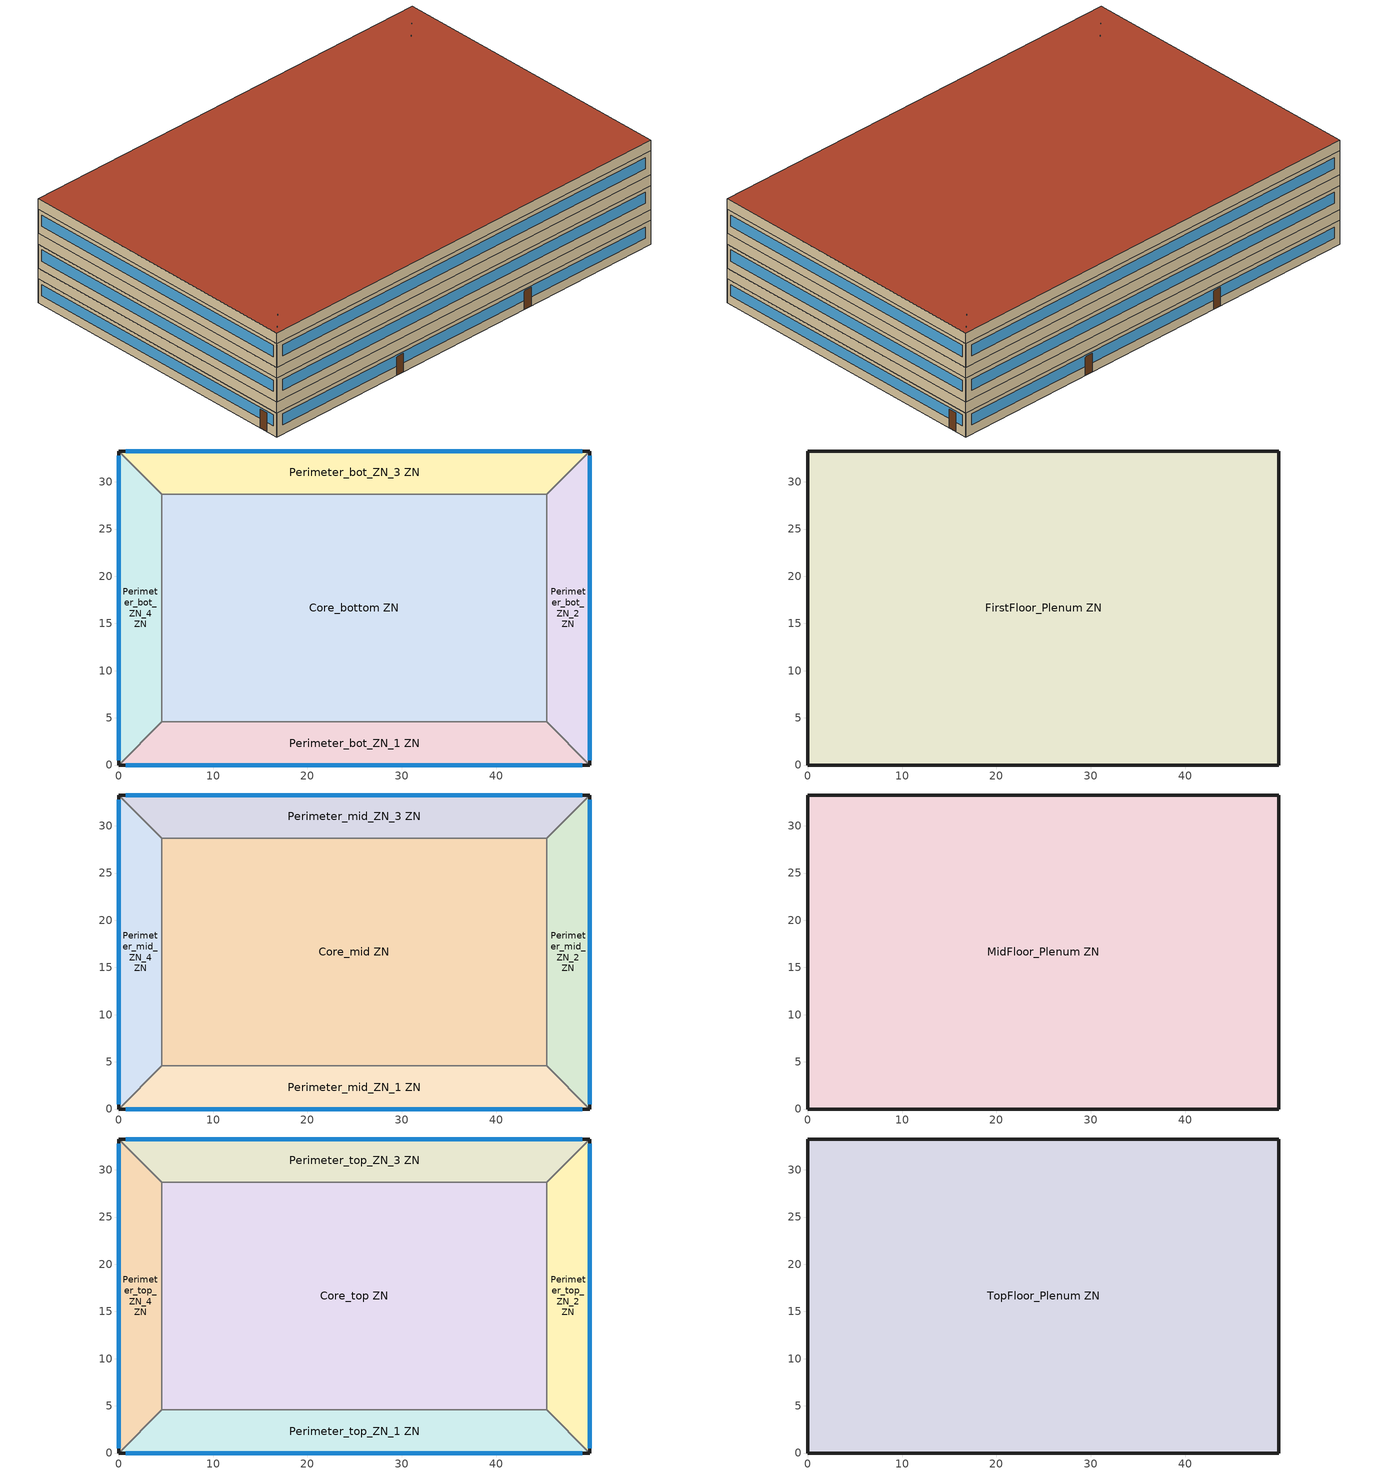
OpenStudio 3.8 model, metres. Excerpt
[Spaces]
Core_bottom ZN
 floor ground: 45.34,28.7 45.34,4.57 4.57,4.57 4.57,28.7 z0
 wall to Perimeter_bot_ZN_2 ZN (Typical Interior Wall): 45.34,4.57 45.34,28.7 z0:2.74
 wall to Perimeter_bot_ZN_3 ZN (Typical Interior Wall): 45.34,28.7 4.57,28.7 z0:2.74
 wall to Perimeter_bot_ZN_1 ZN (Typical Interior Wall): 4.57,4.57 45.34,4.57 z0:2.74
 wall to Perimeter_bot_ZN_4 ZN (Typical Interior Wall): 4.57,28.7 4.57,4.57 z0:2.74
Perimeter_bot_ZN_1 ZN
 floor ground: 45.34,4.57 49.91,0 0,0 4.57,4.57 z0
 wall outside (PRM Steel Framed Exterior Wall R-11.9): 0,0 49.91,0 z0:2.74
 wall to Perimeter_bot_ZN_2 ZN (Typical Interior Wall): 49.91,0 45.34,4.57 z0:2.74
 wall to Perimeter_bot_ZN_4 ZN (Typical Interior Wall): 4.57,4.57 0,0 z0:2.74
 window (PRM U 0.57 SHGC 0.39 VT 0.43 Simple Glazing Window U-0.57 SHGC 0.39): 0.77,0 49.14,0 z1.04:2.31
 door (Typical Insulated Metal Door R-2.0): 15.98,0 16.9,0 / 33.01,0 33.93,0 z0:2.13
Perimeter_bot_ZN_2 ZN
 floor ground: 49.91,33.27 49.91,0 45.34,4.57 45.34,28.7 z0
 wall outside (PRM Steel Framed Exterior Wall R-11.9): 49.91,0 49.91,33.27 z0:2.74
 wall to Perimeter_bot_ZN_3 ZN (Typical Interior Wall): 49.91,33.27 45.34,28.7 z0:2.74
 window (PRM U 0.57 SHGC 0.39 VT 0.43 Simple Glazing Window U-0.57 SHGC 0.39): 49.91,0.51 49.91,32.76 z1.04:2.31
 door (Typical Insulated Metal Door R-2.0): 49.91,30.99 49.91,31.9 z0:2.13
Perimeter_bot_ZN_3 ZN
 floor ground: 49.91,33.27 45.34,28.7 4.57,28.7 0,33.27 z0
 wall outside (PRM Steel Framed Exterior Wall R-11.9): 49.91,33.27 0,33.27 z0:2.74
 wall to Perimeter_bot_ZN_4 ZN (Typical Interior Wall): 0,33.27 4.57,28.7 z0:2.74
 window (PRM U 0.57 SHGC 0.39 VT 0.43 Simple Glazing Window U-0.57 SHGC 0.39): 49.14,33.27 0.77,33.27 z1.04:2.31
 door (Typical Insulated Metal Door R-2.0): 33.94,33.27 33.03,33.27 / 16.84,33.27 15.93,33.27 z0:2.13
Perimeter_bot_ZN_4 ZN
 floor ground: 0,33.27 4.57,28.7 4.57,4.57 0,0 z0
 wall outside (PRM Steel Framed Exterior Wall R-11.9): 0,33.27 0,0 z0:2.74
 window (PRM U 0.57 SHGC 0.39 VT 0.43 Simple Glazing Window U-0.57 SHGC 0.39): 0,32.76 0,0.51 z1.04:2.31
 door (Typical Insulated Metal Door R-2.0): 0,2.28 0,1.37 z0:2.13
FirstFloor_Plenum ZN
 floor to Perimeter_bot_ZN_1 ZN (Plenum Acoustical Tile): 45.34,4.57 49.91,0 0,0 4.57,4.57 z2.74
 floor to Perimeter_bot_ZN_2 ZN (Plenum Acoustical Tile): 49.91,33.27 49.91,0 45.34,4.57 45.34,28.7 z2.74
 floor to Perimeter_bot_ZN_3 ZN (Plenum Acoustical Tile): 49.91,33.27 45.34,28.7 4.57,28.7 0,33.27 z2.74
 floor to Perimeter_bot_ZN_4 ZN (Plenum Acoustical Tile): 0,33.27 4.57,28.7 4.57,4.57 0,0 z2.74
 floor to Core_bottom ZN (Plenum Acoustical Tile): 45.34,28.7 45.34,4.57 4.57,4.57 4.57,28.7 z2.74
 wall outside (PRM Steel Framed Exterior Wall R-11.9): 49.91,0 49.91,33.27 0,33.27 0,0 49.91,0 z2.74:3.96
Core_mid ZN
 floor to FirstFloor_Plenum ZN (Typical Interior Floor): 45.34,28.7 45.34,4.57 4.57,4.57 4.57,28.7 z3.96
 wall to Perimeter_mid_ZN_2 ZN (Typical Interior Wall): 45.34,4.57 45.34,28.7 z3.96:6.71
 wall to Perimeter_mid_ZN_3 ZN (Typical Interior Wall): 45.34,28.7 4.57,28.7 z3.96:6.71
 wall to Perimeter_mid_ZN_1 ZN (Typical Interior Wall): 4.57,4.57 45.34,4.57 z3.96:6.71
 wall to Perimeter_mid_ZN_4 ZN (Typical Interior Wall): 4.57,28.7 4.57,4.57 z3.96:6.71
Perimeter_mid_ZN_3 ZN
 floor to FirstFloor_Plenum ZN (Typical Interior Floor): 49.91,33.27 45.34,28.7 4.57,28.7 0,33.27 z3.96
 wall outside (PRM Steel Framed Exterior Wall R-11.9): 49.91,33.27 0,33.27 z3.96:6.71
 wall to Perimeter_mid_ZN_2 ZN (Typical Interior Wall): 45.34,28.7 49.91,33.27 z3.96:6.71
 wall to Perimeter_mid_ZN_4 ZN (Typical Interior Wall): 0,33.27 4.57,28.7 z3.96:6.71
 window (PRM U 0.57 SHGC 0.39 VT 0.43 Simple Glazing Window U-0.57 SHGC 0.39): 49.14,33.27 0.77,33.27 z5:6.27
Perimeter_mid_ZN_1 ZN
 floor to FirstFloor_Plenum ZN (Typical Interior Floor): 45.34,4.57 49.91,0 0,0 4.57,4.57 z3.96
 wall outside (PRM Steel Framed Exterior Wall R-11.9): 0,0 49.91,0 z3.96:6.71
 wall to Perimeter_mid_ZN_2 ZN (Typical Interior Wall): 49.91,0 45.34,4.57 z3.96:6.71
 wall to Perimeter_mid_ZN_4 ZN (Typical Interior Wall): 4.57,4.57 0,0 z3.96:6.71
 window (PRM U 0.57 SHGC 0.39 VT 0.43 Simple Glazing Window U-0.57 SHGC 0.39): 0.77,0 49.14,0 z5:6.27
Perimeter_mid_ZN_2 ZN
 floor to FirstFloor_Plenum ZN (Typical Interior Floor): 49.91,33.27 49.91,0 45.34,4.57 45.34,28.7 z3.96
 wall outside (PRM Steel Framed Exterior Wall R-11.9): 49.91,0 49.91,33.27 z3.96:6.71
 window (PRM U 0.57 SHGC 0.39 VT 0.43 Simple Glazing Window U-0.57 SHGC 0.39): 49.91,0.51 49.91,32.76 z5:6.27
Perimeter_mid_ZN_4 ZN
 floor to FirstFloor_Plenum ZN (Typical Interior Floor): 0,33.27 4.57,28.7 4.57,4.57 0,0 z3.96
 wall outside (PRM Steel Framed Exterior Wall R-11.9): 0,33.27 0,0 z3.96:6.71
 window (PRM U 0.57 SHGC 0.39 VT 0.43 Simple Glazing Window U-0.57 SHGC 0.39): 0,32.76 0,0.51 z5:6.27
MidFloor_Plenum ZN
 floor to Perimeter_mid_ZN_1 ZN (Plenum Acoustical Tile): 45.34,4.57 49.91,0 0,0 4.57,4.57 z6.71
 floor to Perimeter_mid_ZN_2 ZN (Plenum Acoustical Tile): 49.91,33.27 49.91,0 45.34,4.57 45.34,28.7 z6.71
 floor to Perimeter_mid_ZN_3 ZN (Plenum Acoustical Tile): 49.91,33.27 45.34,28.7 4.57,28.7 0,33.27 z6.71
 floor to Perimeter_mid_ZN_4 ZN (Plenum Acoustical Tile): 0,33.27 4.57,28.7 4.57,4.57 0,0 z6.71
 floor to Core_mid ZN (Plenum Acoustical Tile): 45.34,28.7 45.34,4.57 4.57,4.57 4.57,28.7 z6.71
 wall outside (PRM Steel Framed Exterior Wall R-11.9): 49.91,0 49.91,33.27 0,33.27 0,0 49.91,0 z6.71:7.92
Core_top ZN
 floor to MidFloor_Plenum ZN (Typical Interior Floor): 45.34,28.7 45.34,4.57 4.57,4.57 4.57,28.7 z7.92
 wall to Perimeter_top_ZN_2 ZN (Typical Interior Wall): 45.34,4.57 45.34,28.7 z7.92:10.67
 wall to Perimeter_top_ZN_3 ZN (Typical Interior Wall): 45.34,28.7 4.57,28.7 z7.92:10.67
 wall to Perimeter_top_ZN_1 ZN (Typical Interior Wall): 4.57,4.57 45.34,4.57 z7.92:10.67
 wall to Perimeter_top_ZN_4 ZN (Typical Interior Wall): 4.57,28.7 4.57,4.57 z7.92:10.67
Perimeter_top_ZN_2 ZN
 floor to MidFloor_Plenum ZN (Typical Interior Floor): 49.91,33.27 49.91,0 45.34,4.57 45.34,28.7 z7.92
 wall outside (PRM Steel Framed Exterior Wall R-11.9): 49.91,0 49.91,33.27 z7.92:10.67
 wall to Perimeter_top_ZN_3 ZN (Typical Interior Wall): 49.91,33.27 45.34,28.7 z7.92:10.67
 wall to Perimeter_top_ZN_1 ZN (Typical Interior Wall): 45.34,4.57 49.91,0 z7.92:10.67
 window (PRM U 0.57 SHGC 0.39 VT 0.43 Simple Glazing Window U-0.57 SHGC 0.39): 49.91,0.51 49.91,32.76 z8.97:10.23
Perimeter_top_ZN_1 ZN
 floor to MidFloor_Plenum ZN (Typical Interior Floor): 45.34,4.57 49.91,0 0,0 4.57,4.57 z7.92
 wall outside (PRM Steel Framed Exterior Wall R-11.9): 0,0 49.91,0 z7.92:10.67
 wall to Perimeter_top_ZN_4 ZN (Typical Interior Wall): 4.57,4.57 0,0 z7.92:10.67
 window (PRM U 0.57 SHGC 0.39 VT 0.43 Simple Glazing Window U-0.57 SHGC 0.39): 0.77,0 49.14,0 z8.97:10.23
Perimeter_top_ZN_3 ZN
 floor to MidFloor_Plenum ZN (Typical Interior Floor): 49.91,33.27 45.34,28.7 4.57,28.7 0,33.27 z7.92
 wall outside (PRM Steel Framed Exterior Wall R-11.9): 49.91,33.27 0,33.27 z7.92:10.67
 wall to Perimeter_top_ZN_4 ZN (Typical Interior Wall): 0,33.27 4.57,28.7 z7.92:10.67
 window (PRM U 0.57 SHGC 0.39 VT 0.43 Simple Glazing Window U-0.57 SHGC 0.39): 49.14,33.27 0.77,33.27 z8.97:10.23
Perimeter_top_ZN_4 ZN
 floor to MidFloor_Plenum ZN (Typical Interior Floor): 0,33.27 4.57,28.7 4.57,4.57 0,0 z7.92
 wall outside (PRM Steel Framed Exterior Wall R-11.9): 0,33.27 0,0 z7.92:10.67
 window (PRM U 0.57 SHGC 0.39 VT 0.43 Simple Glazing Window U-0.57 SHGC 0.39): 0,32.76 0,0.51 z8.97:10.23
TopFloor_Plenum ZN
 floor to Perimeter_top_ZN_1 ZN (Plenum Acoustical Tile): 45.34,4.57 49.91,0 0,0 4.57,4.57 z10.67
 floor to Perimeter_top_ZN_2 ZN (Plenum Acoustical Tile): 49.91,33.27 49.91,0 45.34,4.57 45.34,28.7 z10.67
 floor to Perimeter_top_ZN_3 ZN (Plenum Acoustical Tile): 49.91,33.27 45.34,28.7 4.57,28.7 0,33.27 z10.67
 floor to Perimeter_top_ZN_4 ZN (Plenum Acoustical Tile): 0,33.27 4.57,28.7 4.57,4.57 0,0 z10.67
 floor to Core_top ZN (Plenum Acoustical Tile): 45.34,28.7 45.34,4.57 4.57,4.57 4.57,28.7 z10.67
 wall outside (PRM Steel Framed Exterior Wall R-11.9): 49.91,0 49.91,33.27 0,33.27 0,0 49.91,0 z10.67:11.89
 roof outside (PRM IEAD Roof R-15.87): 49.91,0 49.91,33.27 0,33.27 0,0 z11.89
[Site]
Denver-Aurora-Buckley AFB_CO_USA: Latitude {deg}=39.72; Longitude {deg}=-104.75; Time Zone {hr}=-7; Elevation {m}=1726; Terrain=City
[Building]
90.1-PRM-2019-MediumOffice-ASHRAE 169-2013-5B PRM baseline created: 2022-05-03 14:29:32 -0700: North Axis {deg}=0
[SizingPeriod:DesignDay] Barometric Pressure {Pa}=82237; Sky Clearness=0; Rain Indicator=No; Snow Indicator=No; Day of Month=21; Daylight Saving Time Indicator=No; Humidity Condition Type=Wetbulb; Dry-Bulb Temperature Range Modifier Type=DefaultMultipliers
Name | Maximum Dry-Bulb Temperature {C} | Daily Dry-Bulb Temperature Range {deltaC} | Wind Speed {m/s} | Wind Direction {deg} | Month | Day Type | Wetbulb or DewPoint at Maximum Dry-Bulb {C} | Solar Model Indicator | ASHRAE Clear Sky Optical Depth for Beam Irradiance | ASHRAE Clear Sky Optical Depth for Diffuse Irradiance
Denver-Aurora-Buckley.AFB_CO_USA Ann Clg .4% Condns DB=>MWB | 33.9 | 14.8 | 3.6 | 30 | 7 | SummerDesignDay | 15 | ASHRAETau | 0.423 | 2.02
Denver-Aurora-Buckley.AFB_CO_USA Ann Htg 99.6% Condns DB | -17.9 | 0 | 2.5 | 180 | 12 | WinterDesignDay | -17.9 | ASHRAEClearSky
[ClimateZones]
Climate Zone Institution Name 1=ASHRAE; Climate Zone Document Name 1=ANSI/ASHRAE Standard 169; Climate Zone Document Year 1=2006; Climate Zone Institution Name 2=CEC; Climate Zone Document Name 2=California Climate Zone Descriptions; Climate Zone Document Year 2=1995
[Construction]
Plenum Acoustical Tile: Acoustic Tile - 1/2 in.
Typical Interior Wall: G01 13mm gypsum board, G01 13mm gypsum board
InteriorFurnishings: Std Wood 6inch
PRM Steel Framed Exterior Wall R-11.9: Stucco - 3/8 in., 5/8 in. Gypsum Board, Typical Insulation R-9.85, 5/8 in. Gypsum Board
Typical Interior Floor: 100mm Normalweight concrete floor, CP02 CARPET PAD
Typical Insulated Metal Door R-2.0: F08 Metal surface, Typical Insulation R-1.15
PRM U 0.57 SHGC 0.39 VT 0.43 Simple Glazing Window U-0.57 SHGC 0.39: PRM U 0.57 SHGC 0.39 VT 0.43 Simple Glazing U-0.57 SHGC 0.39
PRM IEAD Roof R-15.87: Roof Membrane, Typical Insulation R-14.76, Metal Roof Surface
[Material] Thermal Absorptance=0.9
Name | Roughness | Thickness {m} | Conductivity {W/m-K} | Density {kg/m3} | Specific Heat {J/kg-K} | Solar Absorptance | Visible Absorptance
Acoustic Tile - 1/2 in. | MediumSmooth | 0.0127 | 0.0576335 | 288.332 | 795.492 | 0 | 0
G01 13mm gypsum board | Smooth | 0.0127 | 0.16 | 800 | 1090 | 0.7 | 0.5
Std Wood 6inch | MediumSmooth | 0.15 | 0.12 | 540 | 1210 | 0.7 | 0.7
Stucco - 3/8 in. | Smooth | 0.009652 | 0.721197 | 1855.1 | 837.36 | 0 | 0
5/8 in. Gypsum Board | MediumSmooth | 0.0159 | 0.16 | 800 | 1090 | 0.7 | 0.7
100mm Normalweight concrete floor | MediumSmooth | 0.1016 | 2.31 | 2322 | 832 | 0.7 | 0.7
F08 Metal surface; Metal Roof Surface | Smooth | 0.0008 | 45.28 | 7824 | 500 | 0.7 | 0.7
Roof Membrane | VeryRough | 0.0095 | 0.16 | 1121.29 | 1460 | 0.7 | 0.7
[Material:NoMass] Thermal Absorptance=0.9; Solar Absorptance=0.7
Name | Roughness | Thermal Resistance {m2-K/W} | Visible Absorptance
Typical Insulation R-9.85 | Smooth | 1.73472 | 0.7
CP02 CARPET PAD | VeryRough | 0.21648 | 0.8
Typical Insulation R-1.15 | Smooth | 0.202509 | 0.7
Typical Insulation R-14.76 | Smooth | 2.59864 | 0.7
[WindowMaterial:SimpleGlazingSystem]
PRM U 0.57 SHGC 0.39 VT 0.43 Simple Glazing U-0.57 SHGC 0.39: U-Factor {W/m2-K}=3.23661; Solar Heat Gain Coefficient=0.39; Visible Transmittance=0.43
[ThermalZone] Multiplier=1; Use Ideal Air Loads=No
Name | Thermostat
Core_bottom ZN Thermal Zone | Office WholeBuilding - Md Office Thermostat 1
FirstFloor_Plenum ZN Thermal Zone; TopFloor_Plenum ZN Thermal Zone; MidFloor_Plenum ZN Thermal Zone
Core_mid ZN Thermal Zone | Office WholeBuilding - Md Office Thermostat 2
Perimeter_mid_ZN_3 ZN Thermal Zone | Office WholeBuilding - Md Office Thermostat 10
Core_top ZN Thermal Zone | Office WholeBuilding - Md Office Thermostat 3
Perimeter_bot_ZN_1 ZN Thermal Zone | Office WholeBuilding - Md Office Thermostat 4
Perimeter_top_ZN_2 ZN Thermal Zone | Office WholeBuilding - Md Office Thermostat 13
Perimeter_bot_ZN_2 ZN Thermal Zone | Office WholeBuilding - Md Office Thermostat 5
Perimeter_bot_ZN_3 ZN Thermal Zone | Office WholeBuilding - Md Office Thermostat 6
Perimeter_bot_ZN_4 ZN Thermal Zone | Office WholeBuilding - Md Office Thermostat 7
Perimeter_mid_ZN_1 ZN Thermal Zone | Office WholeBuilding - Md Office Thermostat 8
Perimeter_mid_ZN_2 ZN Thermal Zone | Office WholeBuilding - Md Office Thermostat 9
Perimeter_mid_ZN_4 ZN Thermal Zone | Office WholeBuilding - Md Office Thermostat 11
Perimeter_top_ZN_1 ZN Thermal Zone | Office WholeBuilding - Md Office Thermostat 12
Perimeter_top_ZN_3 ZN Thermal Zone | Office WholeBuilding - Md Office Thermostat 14
Perimeter_top_ZN_4 ZN Thermal Zone | Office WholeBuilding - Md Office Thermostat 15
[Sizing:Zone] Zone Cooling Design Supply Air Temperature Input Method=SupplyAirTemperature; Zone Cooling Design Supply Air Temperature Difference {deltaC}=11.11; Zone Heating Design Supply Air Temperature Input Method=SupplyAirTemperature; Zone Heating Design Supply Air Temperature Difference {deltaC}=11.11; Zone Cooling Design Supply Air Humidity Ratio {kg-H2O/kg-air}=0.0085; Zone Heating Design Supply Air Humidity Ratio {kg-H2O/kg-air}=0.008; Cooling Design Air Flow Method=DesignDay; Heating Design Air Flow Method=DesignDay; Account for Dedicated Outdoor Air System=No; Dedicated Outdoor Air System Control Strategy=NeutralSupplyAir; Dedicated Outdoor Air Low Setpoint Temperature for Design {C}=autosize; Dedicated Outdoor Air High Setpoint Temperature for Design {C}=autosize; Zone Load Sizing Method=Sensible Load Only No Latent Load; Zone Latent Cooling Design Supply Air Humidity Ratio Input Method=HumidityRatioDifference; Zone Cooling Design Supply Air Humidity Ratio Difference {kgWater/kgDryAir}=0.005; Zone Latent Heating Design Supply Air Humidity Ratio Input Method=HumidityRatioDifference; Zone Humidification Design Supply Air Humidity Ratio Difference {kgWater/kgDryAir}=0.005
Name | Zone Cooling Design Supply Air Temperature {C} | Zone Heating Design Supply Air Temperature {C} | Cooling Design Air Flow Rate {m3/s} | Cooling Minimum Air Flow per Zone Floor Area {m3/s-m2} | Cooling Minimum Air Flow {m3/s} | Cooling Minimum Air Flow Fraction | Heating Design Air Flow Rate {m3/s} | Heating Maximum Air Flow per Zone Floor Area {m3/s-m2} | Heating Maximum Air Flow {m3/s} | Heating Maximum Air Flow Fraction | Design Minimum Zone Ventilation Efficiency
Core_bottom ZN Thermal Zone; Core_mid ZN Thermal Zone; Perimeter_mid_ZN_3 ZN Thermal Zone; Core_top ZN Thermal Zone; Perimeter_bot_ZN_1 ZN Thermal Zone; Perimeter_top_ZN_2 ZN Thermal Zone; Perimeter_bot_ZN_2 ZN Thermal Zone; Perimeter_bot_ZN_3 ZN Thermal Zone; Perimeter_bot_ZN_4 ZN Thermal Zone; Perimeter_mid_ZN_1 ZN Thermal Zone; Perimeter_mid_ZN_2 ZN Thermal Zone; Perimeter_mid_ZN_4 ZN Thermal Zone; Perimeter_top_ZN_1 ZN Thermal Zone; Perimeter_top_ZN_3 ZN Thermal Zone; Perimeter_top_ZN_4 ZN Thermal Zone | 12.8889 | 32.1111 | 0 | 0.000762 | 0 | 0 | 0 | 0.002032 | 0.141576 | 0.3 | 0.6
FirstFloor_Plenum ZN Thermal Zone; TopFloor_Plenum ZN Thermal Zone; MidFloor_Plenum ZN Thermal Zone | 14 | 40
[Space]
Name | Space Type | Thermal Zone | Part of Total Floor Area | Design Specification Outdoor Air Object
Core_bottom ZN | Office WholeBuilding - Md Office | Core_bottom ZN Thermal Zone | Yes | Office WholeBuilding - Md Office Ventilation
FirstFloor_Plenum ZN |  | FirstFloor_Plenum ZN Thermal Zone | No
Core_mid ZN | Office WholeBuilding - Md Office | Core_mid ZN Thermal Zone | Yes | Office WholeBuilding - Md Office Ventilation 1
Perimeter_mid_ZN_3 ZN | Office WholeBuilding - Md Office | Perimeter_mid_ZN_3 ZN Thermal Zone | Yes | Office WholeBuilding - Md Office Ventilation 9
Core_top ZN | Office WholeBuilding - Md Office | Core_top ZN Thermal Zone | Yes | Office WholeBuilding - Md Office Ventilation 2
TopFloor_Plenum ZN |  | TopFloor_Plenum ZN Thermal Zone | No
MidFloor_Plenum ZN |  | MidFloor_Plenum ZN Thermal Zone | No
Perimeter_bot_ZN_1 ZN | Office WholeBuilding - Md Office | Perimeter_bot_ZN_1 ZN Thermal Zone | Yes | Office WholeBuilding - Md Office Ventilation 3
Perimeter_top_ZN_2 ZN | Office WholeBuilding - Md Office | Perimeter_top_ZN_2 ZN Thermal Zone | Yes | Office WholeBuilding - Md Office Ventilation 12
Perimeter_bot_ZN_2 ZN | Office WholeBuilding - Md Office | Perimeter_bot_ZN_2 ZN Thermal Zone | Yes | Office WholeBuilding - Md Office Ventilation 4
Perimeter_bot_ZN_3 ZN | Office WholeBuilding - Md Office | Perimeter_bot_ZN_3 ZN Thermal Zone | Yes | Office WholeBuilding - Md Office Ventilation 5
Perimeter_bot_ZN_4 ZN | Office WholeBuilding - Md Office | Perimeter_bot_ZN_4 ZN Thermal Zone | Yes | Office WholeBuilding - Md Office Ventilation 6
Perimeter_mid_ZN_1 ZN | Office WholeBuilding - Md Office | Perimeter_mid_ZN_1 ZN Thermal Zone | Yes | Office WholeBuilding - Md Office Ventilation 7
Perimeter_mid_ZN_2 ZN | Office WholeBuilding - Md Office | Perimeter_mid_ZN_2 ZN Thermal Zone | Yes | Office WholeBuilding - Md Office Ventilation 8
Perimeter_mid_ZN_4 ZN | Office WholeBuilding - Md Office | Perimeter_mid_ZN_4 ZN Thermal Zone | Yes | Office WholeBuilding - Md Office Ventilation 10
Perimeter_top_ZN_1 ZN | Office WholeBuilding - Md Office | Perimeter_top_ZN_1 ZN Thermal Zone | Yes | Office WholeBuilding - Md Office Ventilation 11
Perimeter_top_ZN_3 ZN | Office WholeBuilding - Md Office | Perimeter_top_ZN_3 ZN Thermal Zone | Yes | Office WholeBuilding - Md Office Ventilation 13
Perimeter_top_ZN_4 ZN | Office WholeBuilding - Md Office | Perimeter_top_ZN_4 ZN Thermal Zone | Yes | Office WholeBuilding - Md Office Ventilation 14
[ThermostatSetpoint:DualSetpoint] Heating Setpoint Temperature Schedule=OfficeMedium HTGSETP_SCH_YES_OPTIMUM; Cooling Setpoint Temperature Schedule=OfficeMedium CLGSETP_SCH_YES_OPTIMUM; Temperature Difference Between Cutout And Setpoint {deltaC}=0
Office WholeBuilding - Md Office Thermostat 1; Office WholeBuilding - Md Office Thermostat 2; Office WholeBuilding - Md Office Thermostat 10; Office WholeBuilding - Md Office Thermostat 3; Office WholeBuilding - Md Office Thermostat 4; Office WholeBuilding - Md Office Thermostat 13; Office WholeBuilding - Md Office Thermostat 5; Office WholeBuilding - Md Office Thermostat 12; Office WholeBuilding - Md Office Thermostat 6; Office WholeBuilding - Md Office Thermostat 7; Office WholeBuilding - Md Office Thermostat 8; Office WholeBuilding - Md Office Thermostat 9; Office WholeBuilding - Md Office Thermostat 11; Office WholeBuilding - Md Office Thermostat 14; Office WholeBuilding - Md Office Thermostat 15
[InternalMass:Definition] Construction=InteriorFurnishings; Design Level Calculation Method=SurfaceArea
Name | Surface Area {m2}
Core_bottom Mass Definition; Core_mid Mass Definition; Core_top Mass Definition | 1967.07
TopFloor_Plenum Mass Definition; FirstFloor_Plenum Mass Definition; MidFloor_Plenum Mass Definition | 3321.46
Perimeter_bot_ZN_1 Mass Definition; Perimeter_bot_ZN_3 Mass Definition; Perimeter_mid_ZN_1 Mass Definition; Perimeter_mid_ZN_3 Mass Definition; Perimeter_top_ZN_1 Mass Definition; Perimeter_top_ZN_3 Mass Definition | 414.676
Perimeter_bot_ZN_2 Mass Definition; Perimeter_mid_ZN_2 Mass Definition; Perimeter_top_ZN_2 Mass Definition | 262.524
Perimeter_bot_ZN_4 Mass Definition; Perimeter_mid_ZN_4 Mass Definition; Perimeter_top_ZN_4 Mass Definition | 262.507
[InternalMass] Multiplier=1
Name | Internal Mass Definition | Space or SpaceType
Core_bottom Mass | Core_bottom Mass Definition | Core_bottom ZN
Core_mid Mass | Core_mid Mass Definition | Core_mid ZN
Core_top Mass | Core_top Mass Definition | Core_top ZN
TopFloor_Plenum Mass | TopFloor_Plenum Mass Definition | TopFloor_Plenum ZN
FirstFloor_Plenum Mass | FirstFloor_Plenum Mass Definition | FirstFloor_Plenum ZN
MidFloor_Plenum Mass | MidFloor_Plenum Mass Definition | MidFloor_Plenum ZN
Perimeter_bot_ZN_1 Mass | Perimeter_bot_ZN_1 Mass Definition | Perimeter_bot_ZN_1 ZN
Perimeter_bot_ZN_2 Mass | Perimeter_bot_ZN_2 Mass Definition | Perimeter_bot_ZN_2 ZN
Perimeter_bot_ZN_3 Mass | Perimeter_bot_ZN_3 Mass Definition | Perimeter_bot_ZN_3 ZN
Perimeter_bot_ZN_4 Mass | Perimeter_bot_ZN_4 Mass Definition | Perimeter_bot_ZN_4 ZN
Perimeter_mid_ZN_1 Mass | Perimeter_mid_ZN_1 Mass Definition | Perimeter_mid_ZN_1 ZN
Perimeter_mid_ZN_2 Mass | Perimeter_mid_ZN_2 Mass Definition | Perimeter_mid_ZN_2 ZN
Perimeter_mid_ZN_3 Mass | Perimeter_mid_ZN_3 Mass Definition | Perimeter_mid_ZN_3 ZN
Perimeter_mid_ZN_4 Mass | Perimeter_mid_ZN_4 Mass Definition | Perimeter_mid_ZN_4 ZN
Perimeter_top_ZN_1 Mass | Perimeter_top_ZN_1 Mass Definition | Perimeter_top_ZN_1 ZN
Perimeter_top_ZN_2 Mass | Perimeter_top_ZN_2 Mass Definition | Perimeter_top_ZN_2 ZN
Perimeter_top_ZN_3 Mass | Perimeter_top_ZN_3 Mass Definition | Perimeter_top_ZN_3 ZN
Perimeter_top_ZN_4 Mass | Perimeter_top_ZN_4 Mass Definition | Perimeter_top_ZN_4 ZN
[ElectricEquipment:Definition] Fraction Radiant=0.5
Name | Design Level Calculation Method | Design Level {W} | Watts per Space Floor Area {W/m2} | Fraction Latent | Fraction Lost
2 Elevator Fans Definition | EquipmentLevel | 61.9152
2 Elevator Lift Motors Definition | EquipmentLevel | 32110
2 Elevator Lights Definition | EquipmentLevel | 64.6971
Office WholeBuilding - Md Office Elec Equip Definition | Watts/Area |  | 8.07293 | 0 | 0
[ElectricEquipment]
Name | Electric Equipment Definition | Space or SpaceType | Schedule
2 Elevator Fans | 2 Elevator Fans Definition | Core_bottom ZN | OfficeMedium ELEV_LIGHT_FAN_SCH_ADD_DF
2 Elevator Lift Motors | 2 Elevator Lift Motors Definition | Core_bottom ZN | OfficeMedium BLDG_ELEVATORS
2 Elevator Lights | 2 Elevator Lights Definition | Core_bottom ZN | OfficeMedium ELEV_LIGHT_FAN_SCH_ADD_DF
Office WholeBuilding - Md Office Elec Equip | Office WholeBuilding - Md Office Elec Equip Definition | Office WholeBuilding - Md Office | OfficeMedium BLDG_EQUIP_SCH_2013
[SpaceInfiltration:DesignFlowRate] Constant Term Coefficient=0; Temperature Term Coefficient=0; Velocity Term Coefficient=0.224; Velocity Squared Term Coefficient=0
Name | Space or SpaceType | Schedule | Design Flow Rate Calculation Method | Design Flow Rate {m3/s} | Flow per Exterior Surface Area {m3/s-m2}
Core_bottom Infiltration | Core_bottom ZN | Always On Discrete | Flow/Space | 0
Core_mid Infiltration | Core_mid ZN | Always On Discrete | Flow/Space | 0
Core_top Infiltration | Core_top ZN | Always On Discrete | Flow/Space | 0
FirstFloor_Plenum Infiltration | FirstFloor_Plenum ZN | OfficeMedium INFIL_SCH_PNNL | Flow/ExteriorWallArea |  | 0.00152616
MidFloor_Plenum Infiltration | MidFloor_Plenum ZN | OfficeMedium INFIL_SCH_PNNL | Flow/ExteriorWallArea |  | 0.00152616
Perimeter_bot_ZN_1 Infiltration | Perimeter_bot_ZN_1 ZN | OfficeMedium INFIL_SCH_PNNL | Flow/ExteriorWallArea |  | 0.00152616
Perimeter_bot_ZN_2 Infiltration | Perimeter_bot_ZN_2 ZN | OfficeMedium INFIL_SCH_PNNL | Flow/ExteriorWallArea |  | 0.00152616
Perimeter_bot_ZN_3 Infiltration | Perimeter_bot_ZN_3 ZN | OfficeMedium INFIL_SCH_PNNL | Flow/ExteriorWallArea |  | 0.00152616
Perimeter_bot_ZN_4 Infiltration | Perimeter_bot_ZN_4 ZN | OfficeMedium INFIL_SCH_PNNL | Flow/ExteriorWallArea |  | 0.00152616
Perimeter_mid_ZN_3 Infiltration | Perimeter_mid_ZN_3 ZN | OfficeMedium INFIL_SCH_PNNL | Flow/ExteriorWallArea |  | 0.00152616
Perimeter_mid_ZN_1 Infiltration | Perimeter_mid_ZN_1 ZN | OfficeMedium INFIL_SCH_PNNL | Flow/ExteriorWallArea |  | 0.00152616
Perimeter_mid_ZN_2 Infiltration | Perimeter_mid_ZN_2 ZN | OfficeMedium INFIL_SCH_PNNL | Flow/ExteriorWallArea |  | 0.00152616
Perimeter_mid_ZN_4 Infiltration | Perimeter_mid_ZN_4 ZN | OfficeMedium INFIL_SCH_PNNL | Flow/ExteriorWallArea |  | 0.00152616
Perimeter_top_ZN_1 Infiltration | Perimeter_top_ZN_1 ZN | OfficeMedium INFIL_SCH_PNNL | Flow/ExteriorWallArea |  | 0.00152616
Perimeter_top_ZN_2 Infiltration | Perimeter_top_ZN_2 ZN | OfficeMedium INFIL_SCH_PNNL | Flow/ExteriorWallArea |  | 0.00152616
Perimeter_top_ZN_3 Infiltration | Perimeter_top_ZN_3 ZN | OfficeMedium INFIL_SCH_PNNL | Flow/ExteriorWallArea |  | 0.00152616
Perimeter_top_ZN_4 Infiltration | Perimeter_top_ZN_4 ZN | OfficeMedium INFIL_SCH_PNNL | Flow/ExteriorWallArea |  | 0.00152616
TopFloor_Plenum Infiltration | TopFloor_Plenum ZN | OfficeMedium INFIL_SCH_PNNL | Flow/ExteriorWallArea |  | 0.00152616
[DesignSpecification:OutdoorAir] Outdoor Air Method=Sum; Outdoor Air Flow per Person {m3/s-person}=0; Outdoor Air Flow per Floor Area {m3/s-m2}=0.0004318; Outdoor Air Flow Rate {m3/s}=0
Office WholeBuilding - Md Office Ventilation; Office WholeBuilding - Md Office Ventilation 1; Office WholeBuilding - Md Office Ventilation 2; Office WholeBuilding - Md Office Ventilation 3; Office WholeBuilding - Md Office Ventilation 4; Office WholeBuilding - Md Office Ventilation 5; Office WholeBuilding - Md Office Ventilation 6; Office WholeBuilding - Md Office Ventilation 7; Office WholeBuilding - Md Office Ventilation 8; Office WholeBuilding - Md Office Ventilation 9; Office WholeBuilding - Md Office Ventilation 10; Office WholeBuilding - Md Office Ventilation 11; Office WholeBuilding - Md Office Ventilation 12; Office WholeBuilding - Md Office Ventilation 13; Office WholeBuilding - Md Office Ventilation 14
[Exterior:Lights:Definition]
Name | Design Level {W}
Occ Sensing Exterior Lights Def Definition | 7402.3
NonDimming Exterior Lights Def Definition | 519.2
[Exterior:Lights] Control Option=AstronomicalClock
Name | Exterior Lights Definition | Schedule
Occ Sensing Exterior Lights Def | Occ Sensing Exterior Lights Def Definition | OfficeMedium Exterior_lighting_schedule_b
NonDimming Exterior Lights Def | NonDimming Exterior Lights Def Definition | OfficeMedium Exterior_lighting_schedule_a
[SpaceType]
Office WholeBuilding - Md Office
[Lights:Definition]
Office WholeBuilding - Md Office Lights Definition: Design Level Calculation Method=Watts/Area; Watts per Space Floor Area {W/m2}=10.7639; Fraction Radiant=0.7; Fraction Visible=0.2; Return Air Fraction=0
[Lights]
Office WholeBuilding - Md Office Lights: Lights Definition=Office WholeBuilding - Md Office Lights Definition; Space or SpaceType=Office WholeBuilding - Md Office; Schedule=OfficeMedium BLDG_LIGHT_SCH_2013_0.1250_0.1250_0.1250_0.1250_0.1250_0.1250_0.1250_0.1250_0.1250_0.1250_0.1250_0.1250_0.1250_0.1250_0.1250; Fraction Replaceable=1
[People:Definition]
Office WholeBuilding - Md Office People Definition: Number of People Calculation Method=People/Area; People per Space Floor Area {person/m2}=0.0538196; Fraction Radiant=0.3; Enable ASHRAE 55 Comfort Warnings=No
[People]
Office WholeBuilding - Md Office People: People Definition=Office WholeBuilding - Md Office People Definition; Space or SpaceType=Office WholeBuilding - Md Office; Number of People Schedule=OfficeMedium BLDG_OCC_SCH; Activity Level Schedule=OfficeMedium ACTIVITY_SCH; Work Efficiency Schedule=Work Efficiency Schedule; Clothing Insulation Schedule=Clothing Schedule; Air Velocity Schedule=Air Velocity Schedule; Multiplier=1
[Schedule:Year]
OfficeMedium HTGSETP_SCH_YES_OPTIMUM: 12, 31, OfficeMedium HTGSETP_SCH_YES_OPTIMUM Week Rule - Jan1-Dec31
OfficeMedium CLGSETP_SCH_YES_OPTIMUM: 12, 31, OfficeMedium CLGSETP_SCH_YES_OPTIMUM Week Rule - Jan1-Dec31
OfficeMedium ELEV_LIGHT_FAN_SCH_ADD_DF: 12, 31, OfficeMedium ELEV_LIGHT_FAN_SCH_ADD_DF Week Rule - Jan1-Dec31
OfficeMedium BLDG_ELEVATORS: 12, 31, OfficeMedium BLDG_ELEVATORS Week Rule - Jan1-Dec31
OfficeMedium INFIL_SCH_PNNL: 12, 31, OfficeMedium INFIL_SCH_PNNL Week Rule - Jan1-Dec31
Work Efficiency Schedule: 12, 31, Work Efficiency Schedule Week Rule - Jan1-Dec31
OfficeMedium Exterior_lighting_schedule_b; Air Velocity Schedule; Clothing Schedule; OfficeMedium ACTIVITY_SCH; OfficeMedium BLDG_EQUIP_SCH_2013; OfficeMedium BLDG_LIGHT_SCH_2013_0.1250_0.1250_0.1250_0.1250_0.1250_0.1250_0.1250_0.1250_0.1250_0.1250_0.1250_0.1250_0.1250_0.1250_0.1250; OfficeMedium BLDG_OCC_SCH; OfficeMedium Exterior_lighting_schedule_a: 
[Schedule:Week]
OfficeMedium HTGSETP_SCH_YES_OPTIMUM Week Rule - Jan1-Dec31: OfficeMedium HTGSETP_SCH_YES_OPTIMUM Default, OfficeMedium HTGSETP_SCH_YES_OPTIMUM Wkdy Day, OfficeMedium HTGSETP_SCH_YES_OPTIMUM Wkdy Day, OfficeMedium HTGSETP_SCH_YES_OPTIMUM Wkdy Day, OfficeMedium HTGSETP_SCH_YES_OPTIMUM Wkdy Day, OfficeMedium HTGSETP_SCH_YES_OPTIMUM Wkdy Day, OfficeMedium HTGSETP_SCH_YES_OPTIMUM Sat Day, OfficeMedium HTGSETP_SCH_YES_OPTIMUM Default, OfficeMedium HTGSETP_SCH_YES_OPTIMUM Summer Design Day, OfficeMedium HTGSETP_SCH_YES_OPTIMUM Winter Design Day, OfficeMedium HTGSETP_SCH_YES_OPTIMUM Default, OfficeMedium HTGSETP_SCH_YES_OPTIMUM Default
OfficeMedium CLGSETP_SCH_YES_OPTIMUM Week Rule - Jan1-Dec31: OfficeMedium CLGSETP_SCH_YES_OPTIMUM Default, OfficeMedium CLGSETP_SCH_YES_OPTIMUM Wkdy Day, OfficeMedium CLGSETP_SCH_YES_OPTIMUM Wkdy Day, OfficeMedium CLGSETP_SCH_YES_OPTIMUM Wkdy Day, OfficeMedium CLGSETP_SCH_YES_OPTIMUM Wkdy Day, OfficeMedium CLGSETP_SCH_YES_OPTIMUM Wkdy Day, OfficeMedium CLGSETP_SCH_YES_OPTIMUM Sat Day, OfficeMedium CLGSETP_SCH_YES_OPTIMUM Default, OfficeMedium CLGSETP_SCH_YES_OPTIMUM Summer Design Day, OfficeMedium CLGSETP_SCH_YES_OPTIMUM Winter Design Day, OfficeMedium CLGSETP_SCH_YES_OPTIMUM Default, OfficeMedium CLGSETP_SCH_YES_OPTIMUM Default
OfficeMedium ELEV_LIGHT_FAN_SCH_ADD_DF Week Rule - Jan1-Dec31: OfficeMedium ELEV_LIGHT_FAN_SCH_ADD_DF Default, OfficeMedium ELEV_LIGHT_FAN_SCH_ADD_DF Wkdy Day, OfficeMedium ELEV_LIGHT_FAN_SCH_ADD_DF Wkdy Day, OfficeMedium ELEV_LIGHT_FAN_SCH_ADD_DF Wkdy Day, OfficeMedium ELEV_LIGHT_FAN_SCH_ADD_DF Wkdy Day, OfficeMedium ELEV_LIGHT_FAN_SCH_ADD_DF Wkdy Day, OfficeMedium ELEV_LIGHT_FAN_SCH_ADD_DF Sat Day, OfficeMedium ELEV_LIGHT_FAN_SCH_ADD_DF Default, 2 Elevator Lights Summer Design Day 1, 2 Elevator Lights Winter Design Day 1, OfficeMedium ELEV_LIGHT_FAN_SCH_ADD_DF Default, OfficeMedium ELEV_LIGHT_FAN_SCH_ADD_DF Default
OfficeMedium BLDG_ELEVATORS Week Rule - Jan1-Dec31: OfficeMedium BLDG_ELEVATORS Sun|WntrDsn Day, OfficeMedium BLDG_ELEVATORS Wkdy Day, OfficeMedium BLDG_ELEVATORS Wkdy Day, OfficeMedium BLDG_ELEVATORS Wkdy Day, OfficeMedium BLDG_ELEVATORS Wkdy Day, OfficeMedium BLDG_ELEVATORS Wkdy Day, OfficeMedium BLDG_ELEVATORS Sat Day, Schedule Day 21, 2 Elevator Lift Motors Summer Design Day 1, 2 Elevator Lift Motors Winter Design Day 1, Schedule Day 21, Schedule Day 21
OfficeMedium INFIL_SCH_PNNL Week Rule - Jan1-Dec31: OfficeMedium INFIL_SCH_PNNL Default, OfficeMedium INFIL_SCH_PNNL SmrDsn|Wkdy Day, OfficeMedium INFIL_SCH_PNNL SmrDsn|Wkdy Day, OfficeMedium INFIL_SCH_PNNL SmrDsn|Wkdy Day, OfficeMedium INFIL_SCH_PNNL SmrDsn|Wkdy Day, OfficeMedium INFIL_SCH_PNNL SmrDsn|Wkdy Day, OfficeMedium INFIL_SCH_PNNL WntrDsn|Sat Day, OfficeMedium INFIL_SCH_PNNL Default, TopFloor_Plenum Infiltration Summer Design Day 1, TopFloor_Plenum Infiltration Winter Design Day 1, OfficeMedium INFIL_SCH_PNNL Default, OfficeMedium INFIL_SCH_PNNL Default
Work Efficiency Schedule Week Rule - Jan1-Dec31: Work Efficiency Schedule Default, Work Efficiency Schedule Default, Work Efficiency Schedule Default, Work Efficiency Schedule Default, Work Efficiency Schedule Default, Work Efficiency Schedule Default, Work Efficiency Schedule Default, Work Efficiency Schedule Default, Work Efficiency Schedule Default, Work Efficiency Schedule Default, Work Efficiency Schedule Default, Work Efficiency Schedule Default
[Schedule:Day]
OfficeMedium HTGSETP_SCH_YES_OPTIMUM Default; OfficeMedium HTGSETP_SCH_YES_OPTIMUM Summer Design Day: No, 24, 0, 15.6
OfficeMedium HTGSETP_SCH_YES_OPTIMUM Wkdy Day: No, 5, 0, 15.6, 6, 0, 17.8, 7, 0, 20, 22, 0, 21, 24, 0, 15.6
OfficeMedium HTGSETP_SCH_YES_OPTIMUM Sat Day: No, 5, 0, 15.6, 6, 0, 17.8, 7, 0, 20, 17, 0, 21, 24, 0, 15.6
OfficeMedium HTGSETP_SCH_YES_OPTIMUM Winter Design Day: No, 5, 0, 15.6, 6, 0, 17.6, 7, 0, 19.6, 22, 0, 21, 24, 0, 15.6
OfficeMedium CLGSETP_SCH_YES_OPTIMUM Default; OfficeMedium CLGSETP_SCH_YES_OPTIMUM Winter Design Day: No, 24, 0, 26.7
OfficeMedium CLGSETP_SCH_YES_OPTIMUM Wkdy Day: No, 5, 0, 26.7, 6, 0, 25.6, 7, 0, 25, 22, 0, 24, 24, 0, 26.7
OfficeMedium CLGSETP_SCH_YES_OPTIMUM Sat Day: No, 5, 0, 26.7, 6, 0, 25.7, 7, 0, 25, 17, 0, 24, 24, 0, 26.7
OfficeMedium CLGSETP_SCH_YES_OPTIMUM Summer Design Day: No, 5, 0, 26.7, 6, 0, 25.7, 7, 0, 25, 22, 0, 24, 24, 0, 26.7
OfficeMedium ELEV_LIGHT_FAN_SCH_ADD_DF Default; 2 Elevator Lights Winter Design Day 1; OfficeMedium BLDG_ELEVATORS Sun|WntrDsn Day; Schedule Day 21; 2 Elevator Lift Motors Winter Design Day 1; Work Efficiency Schedule Default: No, 24, 0, 0
OfficeMedium ELEV_LIGHT_FAN_SCH_ADD_DF Wkdy Day; OfficeMedium BLDG_ELEVATORS Wkdy Day: No, 7, 0, 0, 8, 0, 0.35, 9, 0, 0.69, 10, 0, 0.43, 11, 0, 0.37, 12, 0, 0.43, 13, 0, 0.58, 14, 0, 0.48, 16, 0, 0.37, 17, 0, 0.46, 18, 0, 0.62, 19, 0, 0.12, 21, 0, 0.04, 24, 0, 0
OfficeMedium ELEV_LIGHT_FAN_SCH_ADD_DF Sat Day; OfficeMedium BLDG_ELEVATORS Sat Day: No, 7, 0, 0, 8, 0, 0.16, 9, 0, 0.14, 10, 0, 0.21, 11, 0, 0.18, 12, 0, 0.25, 13, 0, 0.21, 14, 0, 0.13, 15, 0, 0.08, 16, 0, 0.04, 17, 0, 0.05, 18, 0, 0.06, 24, 0, 0
2 Elevator Lights Summer Design Day 1; 2 Elevator Lift Motors Summer Design Day 1: No, 24, 0, 0.69
OfficeMedium INFIL_SCH_PNNL Default; TopFloor_Plenum Infiltration Summer Design Day 1; TopFloor_Plenum Infiltration Winter Design Day 1: No, 24, 0, 1
OfficeMedium INFIL_SCH_PNNL SmrDsn|Wkdy Day: No, 6, 0, 1, 22, 0, 0.25, 24, 0, 1
OfficeMedium INFIL_SCH_PNNL WntrDsn|Sat Day: No, 6, 0, 1, 18, 0, 0.25, 24, 0, 1
[Schedule:Constant]
Always On Discrete: Value=1
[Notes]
Provided by CAB 11.26
